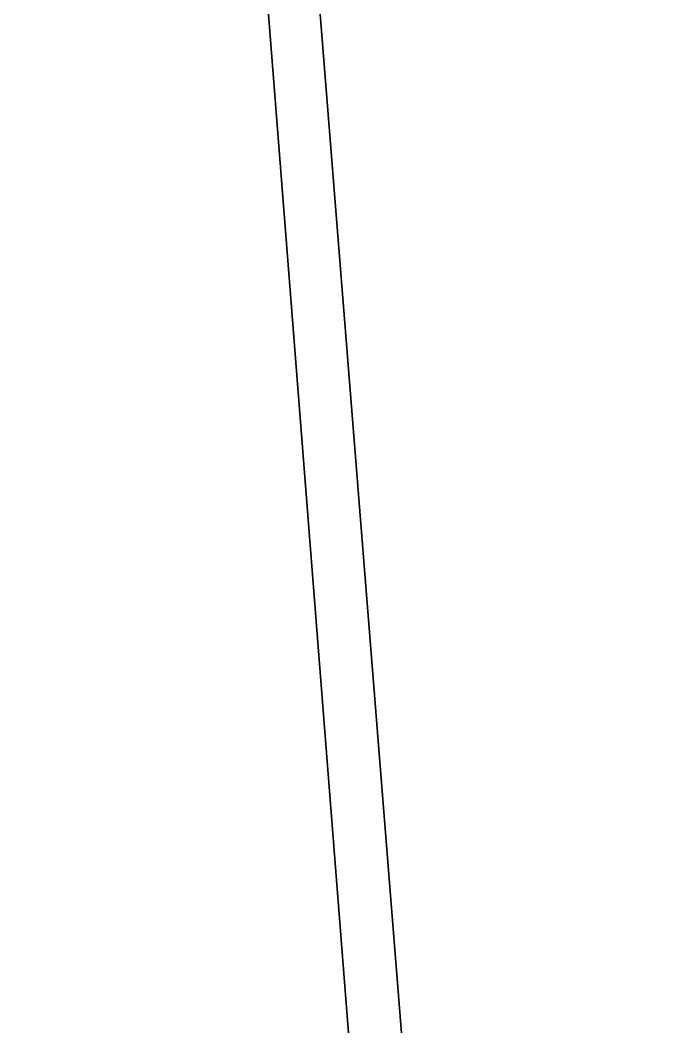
# Model space of a CAD drawing. Extents: x -36.1 to 12.6, y -1.9 to -1.4.
# Drawn here: x -30.51431 to -30.51039, y -1.70964 to -1.70347 of the extents above; entities that cross this region are included whole.
import ezdxf

# ---------------------------------------------------------------- set-up
doc = ezdxf.new("R2010")
doc.units = 0
doc.layers.add('Mesh41', color=253, linetype='CONTINUOUS')
doc.layers.add('Mesh42', color=12, linetype='CONTINUOUS')

msp = doc.modelspace()

# ---------------------------------------------------------------- meshes
at = {"layer": 'Mesh41', "color": 253}
mesh = msp.add_polyface(dxfattribs=at)
corners = [(-30.539295, -1.788787, -50.840209), (-30.54879, -1.788673, -50.827106), (-30.481893, -1.788637, -50.778632), (-30.472398, -1.788751, -50.791735), (-30.533291, -1.442644, -50.707959), (-30.509516, -1.437239, -50.740773), (-30.576413, -1.437276, -50.789247), (-30.600188, -1.44268, -50.756433), (-30.509516, -1.437239, -50.740773), (-30.481893, -1.788637, -50.778632), (-30.54879, -1.788673, -50.827106), (-30.576413, -1.437276, -50.789247), (-30.619938, -1.456953, -50.689579), (-30.590787, -1.456937, -50.668456), (-30.590768, -1.451938, -50.668486), (-30.619919, -1.451953, -50.689609), (-30.622175, -1.45692, -50.685447), (-30.619938, -1.456953, -50.689579), (-30.590787, -1.456937, -50.668456), (-30.594017, -1.456905, -50.665043), (-30.59802, -1.456875, -50.662583), (-30.602524, -1.45685, -50.661243), (-30.607221, -1.456832, -50.661114), (-30.611792, -1.456821, -50.662205), (-30.615924, -1.456819, -50.664442), (-30.619337, -1.456825, -50.667672), (-30.621797, -1.45684, -50.671676), (-30.623137, -1.456861, -50.676179), (-30.623266, -1.456889, -50.680876), (-30.619919, -1.451953, -50.689609), (-30.622156, -1.45192, -50.685477), (-30.623247, -1.451889, -50.680906), (-30.623118, -1.451861, -50.676209), (-30.621778, -1.45184, -50.671705), (-30.619318, -1.451825, -50.667702), (-30.615905, -1.451819, -50.664472), (-30.611773, -1.451821, -50.662235), (-30.607202, -1.451832, -50.661144), (-30.602505, -1.45185, -50.661273), (-30.598001, -1.451875, -50.662613), (-30.593998, -1.451905, -50.665073), (-30.590768, -1.451938, -50.668486), (-30.619938, -1.456953, -50.689579), (-30.622175, -1.45692, -50.685447), (-30.622156, -1.45192, -50.685477), (-30.619919, -1.451953, -50.689609), (-30.594017, -1.456905, -50.665043), (-30.590787, -1.456937, -50.668456), (-30.590768, -1.451938, -50.668486), (-30.593998, -1.451905, -50.665073), (-30.59802, -1.456875, -50.662583), (-30.598001, -1.451875, -50.662613), (-30.602524, -1.45685, -50.661243), (-30.602505, -1.45185, -50.661273), (-30.607221, -1.456832, -50.661114), (-30.607202, -1.451832, -50.661144), (-30.611792, -1.456821, -50.662205), (-30.611773, -1.451821, -50.662235), (-30.615924, -1.456819, -50.664442), (-30.615905, -1.451819, -50.664472), (-30.619337, -1.456825, -50.667672), (-30.619318, -1.451825, -50.667702), (-30.621797, -1.45684, -50.671676), (-30.621778, -1.45184, -50.671705), (-30.623137, -1.456861, -50.676179), (-30.623118, -1.451861, -50.676209), (-30.623266, -1.456889, -50.680876), (-30.623247, -1.451889, -50.680906), (-30.619919, -1.451953, -50.689609), (-30.580608, -1.452474, -50.74386), (-30.580219, -1.45743, -50.744394), (-30.619938, -1.456953, -50.689579), (-30.580219, -1.45743, -50.744394), (-30.551067, -1.457414, -50.723271), (-30.590768, -1.451938, -50.668486), (-30.590787, -1.456937, -50.668456), (-30.551067, -1.457414, -50.723271), (-30.551457, -1.452458, -50.722737), (-30.619919, -1.451953, -50.689609), (-30.590768, -1.451938, -50.668486), (-30.551457, -1.452458, -50.722737), (-30.580608, -1.452474, -50.74386), (-30.533291, -1.442644, -50.707959), (-30.563727, -1.906497, -50.806404), (-30.49683, -1.90646, -50.75793), (-30.551067, -1.457414, -50.723271), (-30.551457, -1.452458, -50.722737), (-30.580608, -1.452474, -50.74386), (-30.580219, -1.45743, -50.744394), (-30.600188, -1.44268, -50.756433), (-30.563701, -1.899762, -50.806444), (-30.496804, -1.899726, -50.75797), (-30.472818, -1.900014, -50.791072), (-30.539715, -1.90005, -50.839546), (-30.539715, -1.90005, -50.839546), (-30.539295, -1.788787, -50.840209), (-30.472398, -1.788751, -50.791735), (-30.472818, -1.900014, -50.791072), (-30.496804, -1.899726, -50.75797), (-30.49683, -1.90646, -50.75793), (-30.563727, -1.906497, -50.806404), (-30.563701, -1.899762, -50.806444), (-30.472398, -1.788751, -50.791735), (-30.481893, -1.788637, -50.778632), (-30.509516, -1.437239, -50.740773), (-30.533291, -1.442644, -50.707959), (-30.49683, -1.90646, -50.75793), (-30.496804, -1.899726, -50.75797), (-30.472818, -1.900014, -50.791072), (-30.539715, -1.90005, -50.839546), (-30.563701, -1.899762, -50.806444), (-30.563727, -1.906497, -50.806404), (-30.600188, -1.44268, -50.756433), (-30.576413, -1.437276, -50.789247), (-30.54879, -1.788673, -50.827106), (-30.539295, -1.788787, -50.840209), (-30.456623, -1.900005, -50.779337), (-30.55591, -1.900059, -50.851281), (-30.581657, -1.89975, -50.81575), (-30.482369, -1.899696, -50.743805), (-30.456728, -1.928004, -50.77917), (-30.556016, -1.928058, -50.851114), (-30.55591, -1.900059, -50.851281), (-30.456623, -1.900005, -50.779337), (-30.456623, -1.900005, -50.779337), (-30.482369, -1.899696, -50.743805), (-30.482475, -1.927695, -50.743639), (-30.456728, -1.928004, -50.77917), (-30.556016, -1.928058, -50.851114), (-30.581762, -1.927749, -50.815583), (-30.581657, -1.89975, -50.81575), (-30.55591, -1.900059, -50.851281), (-30.482475, -1.927695, -50.743639), (-30.482369, -1.899696, -50.743805), (-30.581657, -1.89975, -50.81575), (-30.581762, -1.927749, -50.815583), (-30.556016, -1.928058, -50.851114), (-30.456728, -1.928004, -50.77917), (-30.482475, -1.927695, -50.743639), (-30.581762, -1.927749, -50.815583)]
mesh.append_faces([[corners[k] for k in face] for face in [(0, 2, 1), (3, 2, 0), (6, 5, 7), (4, 7, 5), (9, 8, 10), (11, 10, 8), (14, 13, 15), (12, 15, 13), (17, 24, 18), (26, 25, 17), (21, 18, 22), (16, 28, 17), (21, 20, 18), (19, 18, 20), (22, 18, 23), (23, 18, 24), (24, 17, 25), (26, 17, 27), (27, 17, 28), (36, 35, 41), (40, 39, 41), (34, 33, 29), (30, 29, 31), (31, 29, 32), (32, 29, 33), (34, 29, 35), (29, 41, 35), (36, 41, 37), (37, 41, 38), (38, 41, 39), (42, 45, 43), (44, 43, 45), (48, 46, 49), (48, 47, 46), (50, 51, 49), (46, 50, 49), (52, 53, 51), (50, 52, 51), (54, 55, 53), (52, 54, 53), (55, 54, 57), (56, 57, 54), (57, 56, 59), (58, 59, 56), (59, 58, 61), (60, 61, 58), (60, 62, 61), (63, 61, 62), (62, 64, 63), (65, 63, 64), (64, 66, 65), (67, 65, 66), (43, 44, 66), (67, 66, 44), (70, 69, 71), (68, 71, 69), (17, 18, 72), (73, 72, 18), (74, 77, 75), (76, 75, 77), (80, 79, 81), (78, 81, 79), (84, 83, 82), (85, 82, 83), (86, 82, 85), (87, 82, 86), (89, 88, 83), (85, 83, 88), (87, 88, 89), (82, 87, 89), (92, 91, 93), (90, 93, 91), (96, 95, 97), (94, 97, 95), (98, 101, 99), (100, 99, 101), (102, 108, 103), (106, 105, 107), (104, 103, 105), (107, 103, 108), (103, 107, 105), (114, 109, 115), (109, 114, 110), (111, 110, 112), (113, 112, 114), (114, 112, 110), (119, 91, 116), (92, 116, 91), (90, 118, 117), (93, 90, 117), (118, 90, 119), (91, 119, 90), (120, 94, 121), (97, 94, 120), (122, 121, 94), (97, 120, 123), (125, 124, 126), (127, 126, 124), (128, 131, 129), (130, 129, 131), (133, 132, 134), (135, 134, 132), (136, 139, 138), (138, 137, 136)]], dxfattribs={"color": 253})
at = {"layer": 'Mesh42', "color": 12}
mesh = msp.add_polyface(dxfattribs=at)
corners = [(-24.129418, -1.722167, -46.129994), (-30.598367, -1.718527, -50.597237), (-30.125164, -1.689999, -45.566231), (-36.120909, -1.657831, -45.002469)]
mesh.append_faces([[corners[k] for k in face] for face in [(2, 1, 0), (3, 1, 2)]], dxfattribs={"color": 12})

doc.saveas('drawing.dxf')
